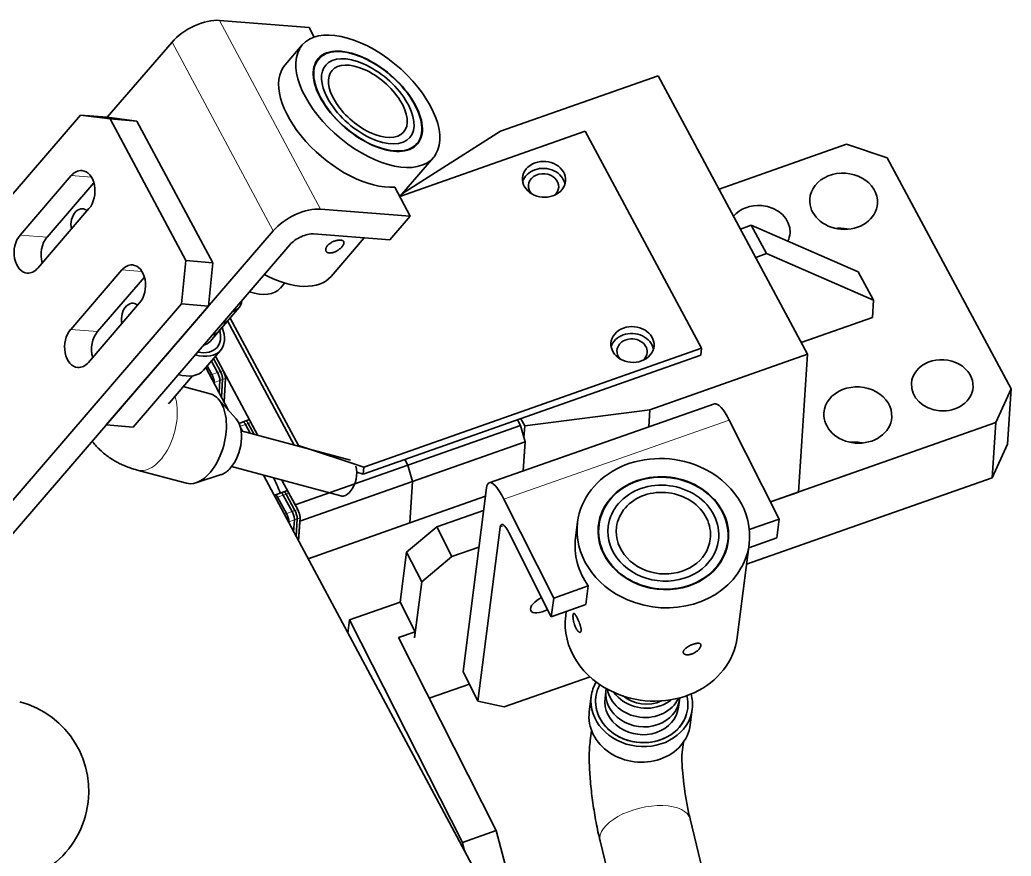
# Model space of a CAD drawing. Header units: millimetres. Extents: x 50851 to 121906, y -34238 to -12059.
# Drawn here: x 119149.28 to 119162.13, y -27251.83 to -27240.99 of the extents above; entities that cross this region are included whole.
import ezdxf

# ---------------------------------------------------------------- set-up
doc = ezdxf.new("R2010")
doc.units = ezdxf.units.MM
doc.layers.add('标注线', color=3, linetype='Continuous', lineweight=25)

# ---------------------------------------------------------------- blocks, each defined once
blk = doc.blocks.new('WWDA8SD8')
at = {"color": 7, "lineweight": 35, "ltscale": 0.364227}
for p, q in [((120993.33, -28101.52), (120978.8, -28100.38)), ((121009.71, -28132.1), (120995.18, -28130.96))]:
    blk.add_line(p, q, dxfattribs=at)
at = {"color": 7, "lineweight": 13}
for p, q in [((120978.8, -28100.38), (120995.18, -28130.96)), ((120971.13, -28103.89), (120987.51, -28134.47)), ((121061.35, -28165.16), (121024.85, -28177.94))]:
    blk.add_line(p, q, dxfattribs=at)
at = {"color": 7, "lineweight": 35, "ltscale": 0.044327}
blk.add_line((120993.33, -28101.52), (120994.16, -28103.08), dxfattribs=at)
at = {"color": 7, "lineweight": 35, "ltscale": 0.402228}
blk.add_line((120960.64, -28116.09), (120971.13, -28103.89), dxfattribs=at)
at = {"color": 7, "lineweight": 35, "ltscale": 0.10585}
blk.add_line((120989.45, -28107.57), (120992.21, -28104.36), dxfattribs=at)
at = {"color": 7, "lineweight": 35, "ltscale": 0.019311}
blk.add_line((120994.86, -28106.64), (120994.36, -28107.23), dxfattribs=at)
at = {"color": 7, "lineweight": 35}
for p, q in [((121049.87, -28109.34), (121024.34, -28118.35)), ((121049.87, -28109.34), (121074.03, -28154.45)), ((120905.33, -28174.99), (120956.28, -28115.75)), ((120961.09, -28116.36), (120973.38, -28139.3)), ((120965.45, -28116.7), (120977.73, -28139.64)), ((121038.02, -28118.34), (121008.02, -28128.92)), ((121056.85, -28153.51), (121038.02, -28118.34)), ((121080.34, -28120.43), (121059.71, -28127.71)), ((121086.95, -28122.65), (121107.02, -28160.11)), ((120987.51, -28134.47), (120960.46, -28165.93)), ((120990.21, -28136.74), (120964.81, -28166.27)), ((120921.71, -28205.57), (120972.66, -28146.33)), ((120926.07, -28205.91), (120977.02, -28146.67)), ((120991.59, -28169.26), (120980.53, -28148.61)), ((120990.88, -28169.19), (120980.12, -28149.09)), ((121056.78, -28154.63), (121002.09, -28173.92)), ((121002.16, -28172.8), (121056.85, -28153.51)), ((121048.51, -28163.46), (121074.03, -28154.45)), ((121072.6, -28176.8), (121074.03, -28154.45)), ((121058.99, -28162.52), (121022.48, -28175.3)), ((121028.23, -28166.07), (121048.51, -28163.46)), ((121104.51, -28165.54), (121068.02, -28178.41)), ((120985.91, -28174.07), (121037.34, -28270.1)), ((121103.93, -28174.48), (121064.16, -28188.51)), ((121018.25, -28205.88), (121022.04, -28176.15)), ((121024.27, -28182.48), (121020.67, -28210.69)), ((121018.16, -28233.59), (120999.88, -28197.5)), ((121023.63, -28231.66), (121007.79, -28200.39))]:
    blk.add_line(p, q, dxfattribs=at)
at = {"color": 7, "lineweight": 35, "ltscale": 0.109271}
for p, q in [((120960.64, -28116.09), (120956.28, -28115.75)), ((120977.73, -28139.64), (120973.38, -28139.3)), ((120977.02, -28146.67), (120972.66, -28146.33))]:
    blk.add_line(p, q, dxfattribs=at)
at = {"color": 7, "lineweight": 35, "ltscale": 0.121184}
blk.add_line((120961.09, -28116.36), (120956.28, -28115.75), dxfattribs=at)
at = {"color": 7, "lineweight": 35, "ltscale": 0.121182}
blk.add_line((120965.45, -28116.7), (120960.64, -28116.09), dxfattribs=at)
at = {"color": 7, "lineweight": 35, "ltscale": 0.109268}
for p, q in [((120965.45, -28116.7), (120961.09, -28116.36)), ((120964.81, -28166.27), (120960.46, -28165.93))]:
    blk.add_line(p, q, dxfattribs=at)
at = {"color": 7, "lineweight": 35, "ltscale": 0.470328}
blk.add_line((121008.45, -28128.42), (121024.34, -28118.35), dxfattribs=at)
at = {"color": 7, "lineweight": 35, "ltscale": 0.019336}
blk.add_line((121010.79, -28120.33), (121010.28, -28120.92), dxfattribs=at)
at = {"color": 7, "lineweight": 35, "ltscale": 0.174176}
blk.add_line((121080.34, -28120.43), (121086.95, -28122.65), dxfattribs=at)
at = {"color": 7, "lineweight": 35, "ltscale": 0.208227}
blk.add_line((121008.01, -28128.93), (121013.44, -28122.62), dxfattribs=at)
at = {"color": 7, "lineweight": 35, "ltscale": 0.31755}
for p, q in [((120946.52, -28135.16), (120954.8, -28125.53)), ((120965.86, -28146.17), (120957.58, -28155.8))]:
    blk.add_line(p, q, dxfattribs=at)
at = {"color": 7, "lineweight": 13, "ltscale": 0.081913}
blk.add_line((120954.8, -28125.53), (120958.07, -28125.79), dxfattribs=at)
at = {"color": 7, "lineweight": 35, "ltscale": 0.290758}
for p, q in [((120950.88, -28135.5), (120958.46, -28126.69)), ((120959.07, -28150.79), (120966.65, -28141.98))]:
    blk.add_line(p, q, dxfattribs=at)
at = {"color": 7, "lineweight": 35, "ltscale": 0.133216}
blk.add_line((121007.19, -28127.41), (121009.71, -28132.1), dxfattribs=at)
at = {"color": 7, "lineweight": 35, "ltscale": 0.002771}
blk.add_line((121008.14, -28128.88), (121008.15, -28128.77), dxfattribs=at)
at = {"color": 7, "lineweight": 35, "ltscale": 0.003774}
blk.add_line((121008.28, -28128.83), (121008.21, -28128.7), dxfattribs=at)
at = {"color": 7, "lineweight": 35, "ltscale": 0.317548}
for p, q in [((120957.67, -28130.88), (120949.39, -28140.51)), ((120954.71, -28150.45), (120962.99, -28140.82))]:
    blk.add_line(p, q, dxfattribs=at)
at = {"color": 7, "lineweight": 35, "ltscale": 0.127022}
blk.add_line((121006.39, -28135.96), (121009.71, -28132.1), dxfattribs=at)
at = {"color": 7, "lineweight": 35, "ltscale": 0.046146}
for p, q in [((121063.18, -28134.2), (121064.92, -28133.58)), ((121065.64, -28138.78), (121067.38, -28138.17))]:
    blk.add_line(p, q, dxfattribs=at)
at = {"color": 7, "lineweight": 35, "ltscale": 0.1301}
blk.add_line((121064.92, -28133.58), (121067.38, -28138.17), dxfattribs=at)
at = {"color": 7, "lineweight": 35, "ltscale": 0.472594}
blk.add_line((121082.26, -28141.12), (121064.92, -28133.58), dxfattribs=at)
at = {"color": 7, "lineweight": 13, "ltscale": 0.109267}
blk.add_line((120946.52, -28135.16), (120950.88, -28135.5), dxfattribs=at)
at = {"color": 7, "lineweight": 35, "ltscale": 0.309592}
blk.add_line((120994.05, -28134.99), (121006.39, -28135.96), dxfattribs=at)
at = {"color": 7, "lineweight": 35, "ltscale": 0.205995}
blk.add_line((120996.87, -28141.88), (121002.25, -28135.63), dxfattribs=at)
at = {"color": 7, "lineweight": 35, "ltscale": 0.472595}
blk.add_line((121067.38, -28138.17), (121084.72, -28145.7), dxfattribs=at)
at = {"color": 7, "lineweight": 35, "ltscale": 0.176725}
for p, q in [((120972.66, -28146.33), (120973.38, -28139.3)), ((120977.02, -28146.67), (120977.73, -28139.64))]:
    blk.add_line(p, q, dxfattribs=at)
at = {"color": 7, "lineweight": 13, "ltscale": 0.081916}
blk.add_line((120962.99, -28140.82), (120966.26, -28141.08), dxfattribs=at)
at = {"color": 7, "lineweight": 35, "ltscale": 0.130102}
blk.add_line((121082.26, -28141.12), (121084.72, -28145.7), dxfattribs=at)
at = {"color": 7, "lineweight": 35, "ltscale": 0.026756}
blk.add_line((120988.67, -28143.75), (120989.36, -28142.94), dxfattribs=at)
at = {"color": 7, "lineweight": 35, "ltscale": 0.12702}
blk.add_line((120978.66, -28150.78), (120981.97, -28146.93), dxfattribs=at)
at = {"color": 7, "lineweight": 35, "ltscale": 0.069966}
blk.add_line((121084.72, -28145.7), (121084.54, -28148.5), dxfattribs=at)
at = {"color": 7, "lineweight": 35, "ltscale": 0.305414}
blk.add_line((121073.02, -28152.56), (121084.54, -28148.5), dxfattribs=at)
at = {"color": 7, "lineweight": 35, "ltscale": 0.116433}
blk.add_line((120980.32, -28148.86), (120977.28, -28152.39), dxfattribs=at)
at = {"color": 7, "lineweight": 13, "ltscale": 0.109268}
blk.add_line((120954.71, -28150.45), (120959.07, -28150.79), dxfattribs=at)
at = {"color": 7, "lineweight": 35, "ltscale": 0.105848}
blk.add_line((120978.99, -28153.86), (120976.22, -28157.07), dxfattribs=at)
blk.add_line((120978.99, -28153.86), (120976.22, -28157.07), dxfattribs=at)
at = {"color": 7, "lineweight": 35, "ltscale": 0.363605}
blk.add_line((120978.17, -28154.8), (120985.04, -28167.62), dxfattribs=at)
at = {"color": 7, "lineweight": 35, "ltscale": 0.065313}
blk.add_line((120978.17, -28154.8), (120979.4, -28157.11), dxfattribs=at)
at = {"color": 7, "lineweight": 35, "ltscale": 0.027987}
blk.add_line((121056.85, -28153.51), (121056.78, -28154.63), dxfattribs=at)
at = {"color": 7, "lineweight": 35, "ltscale": 0.196087}
blk.add_line((120976.58, -28156.65), (120980.28, -28163.57), dxfattribs=at)
at = {"color": 7, "lineweight": 35, "ltscale": 0.039504}
for p, q in [((120976.84, -28156.36), (120977.58, -28157.75)), ((120977.58, -28157.75), (120976.84, -28156.36))]:
    blk.add_line(p, q, dxfattribs=at)
at = {"color": 7, "lineweight": 35, "ltscale": 0.052408}
blk.add_line((120978.49, -28157.43), (120977.5, -28155.58), dxfattribs=at)
blk.add_line((120978.49, -28157.43), (120977.5, -28155.58), dxfattribs=at)
at = {"color": 7, "lineweight": 35, "ltscale": 0.058859}
blk.add_line((120978.95, -28157.27), (120977.84, -28155.19), dxfattribs=at)
blk.add_line((120978.95, -28157.27), (120977.84, -28155.19), dxfattribs=at)
at = {"color": 7, "lineweight": 35, "ltscale": 0.144809}
blk.add_line((120970.69, -28162.36), (120974.46, -28157.96), dxfattribs=at)
at = {"color": 7, "lineweight": 13, "ltscale": 0.009232}
for p, q in [((120977.23, -28157.87), (120977.58, -28157.75)), ((120987.88, -28177.75), (120988.23, -28177.63))]:
    blk.add_line(p, q, dxfattribs=at)
at = {"color": 7, "lineweight": 13, "ltscale": 0.024164}
for p, q in [((120977.58, -28157.75), (120978.49, -28157.43)), ((120990.04, -28181.63), (120990.95, -28181.31))]:
    blk.add_line(p, q, dxfattribs=at)
at = {"color": 7, "lineweight": 13, "ltscale": 0.012083}
for p, q in [((120978.49, -28157.43), (120978.95, -28157.27)), ((120978.95, -28157.27), (120979.4, -28157.11)), ((120978.87, -28158.75), (120979.32, -28158.59)), ((120983, -28165.84), (120983.45, -28165.68)), ((120983.45, -28165.68), (120983.91, -28165.52)), ((120989.14, -28177.31), (120989.6, -28177.15)), ((120989.6, -28177.15), (120990.05, -28176.99)), ((120990.57, -28179.98), (120991.03, -28179.82)), ((120991.03, -28179.82), (120991.49, -28179.66)), ((120990.95, -28181.31), (120991.4, -28181.15))]:
    blk.add_line(p, q, dxfattribs=at)
at = {"color": 7, "lineweight": 35, "ltscale": 0.113104}
blk.add_line((120972.95, -28159.73), (120977.32, -28160.9), dxfattribs=at)
at = {"color": 7, "lineweight": 13, "ltscale": 0.001763}
for p, q in [((120977.89, -28159.1), (120977.96, -28159.07)), ((120989.97, -28181.65), (120990.04, -28181.63))]:
    blk.add_line(p, q, dxfattribs=at)
at = {"color": 7, "lineweight": 35, "ltscale": 0.003298}
for p, q in [((120977.96, -28159.07), (120977.95, -28159.2)), ((120990.04, -28181.63), (120990.03, -28181.76))]:
    blk.add_line(p, q, dxfattribs=at)
at = {"color": 7, "lineweight": 35, "ltscale": 0.003301}
blk.add_line((120977.95, -28159.2), (120977.96, -28159.07), dxfattribs=at)
at = {"color": 7, "lineweight": 13, "ltscale": 0.024167}
for p, q in [((120977.96, -28159.07), (120978.87, -28158.75)), ((120988.23, -28177.63), (120989.14, -28177.31)), ((120989.66, -28180.3), (120990.57, -28179.98))]:
    blk.add_line(p, q, dxfattribs=at)
at = {"color": 7, "lineweight": 35, "ltscale": 0.048576}
blk.add_line((120978.74, -28160.69), (120978.87, -28158.75), dxfattribs=at)
at = {"color": 7, "lineweight": 35, "ltscale": 0.048579}
blk.add_line((120978.74, -28160.69), (120978.87, -28158.75), dxfattribs=at)
at = {"color": 7, "lineweight": 35, "ltscale": 0.071215}
for p, q in [((120979.14, -28161.43), (120979.32, -28158.59)), ((120991.22, -28183.99), (120991.4, -28181.15))]:
    blk.add_line(p, q, dxfattribs=at)
at = {"color": 7, "lineweight": 35, "ltscale": 0.07122}
blk.add_line((120979.14, -28161.43), (120979.32, -28158.59), dxfattribs=at)
at = {"color": 7, "lineweight": 13, "ltscale": 0.01208}
blk.add_line((120979.32, -28158.59), (120979.78, -28158.43), dxfattribs=at)
at = {"color": 7, "lineweight": 35, "ltscale": 0.093853}
blk.add_line((120979.78, -28158.43), (120979.54, -28162.18), dxfattribs=at)
at = {"color": 7, "lineweight": 35, "ltscale": 0.14957}
blk.add_line((121107.02, -28160.11), (121104.51, -28165.54), dxfattribs=at)
at = {"color": 7, "lineweight": 35, "ltscale": 0.223892}
blk.add_line((121106.44, -28169.05), (121107.02, -28160.11), dxfattribs=at)
at = {"color": 7, "lineweight": 35, "ltscale": 0.107932}
blk.add_line((120981.51, -28164.93), (120978.62, -28161.72), dxfattribs=at)
at = {"color": 7, "lineweight": 35, "ltscale": 0.069961}
blk.add_line((121048.51, -28163.46), (121048.33, -28166.25), dxfattribs=at)
at = {"color": 7, "lineweight": 35, "ltscale": 0.017005}
blk.add_line((120981.99, -28165.68), (120982.63, -28165.45), dxfattribs=at)
at = {"color": 7, "lineweight": 13, "ltscale": 0.022306}
blk.add_line((120982.16, -28166.14), (120983, -28165.84), dxfattribs=at)
at = {"color": 7, "lineweight": 35, "ltscale": 0.01208}
blk.add_line((120982.63, -28165.45), (120983.09, -28165.29), dxfattribs=at)
at = {"color": 7, "lineweight": 35, "ltscale": 0.041043}
blk.add_line((120983.77, -28167.29), (120983, -28165.84), dxfattribs=at)
blk.add_line((120983.77, -28167.29), (120983, -28165.84), dxfattribs=at)
at = {"color": 7, "lineweight": 35, "ltscale": 0.012083}
for p, q in [((120983.09, -28165.29), (120983.54, -28165.13)), ((120988.77, -28176.92), (120989.23, -28176.76))]:
    blk.add_line(p, q, dxfattribs=at)
at = {"color": 7, "lineweight": 35, "ltscale": 0.050409}
blk.add_line((120984.41, -28167.46), (120983.45, -28165.68), dxfattribs=at)
blk.add_line((120984.41, -28167.46), (120983.45, -28165.68), dxfattribs=at)
at = {"color": 7, "lineweight": 35, "ltscale": 0.059773}
blk.add_line((120983.91, -28165.52), (120985.04, -28167.62), dxfattribs=at)
at = {"color": 7, "lineweight": 35, "ltscale": 0.483322}
for p, q in [((121009.31, -28172.47), (121027.54, -28166.04)), ((120991.82, -28181.54), (121010.06, -28175.11))]:
    blk.add_line(p, q, dxfattribs=at)
at = {"color": 7, "lineweight": 35, "ltscale": 0.026045}
blk.add_line((121027.54, -28166.04), (121027.05, -28165.12), dxfattribs=at)
at = {"color": 7, "lineweight": 35, "ltscale": 0.068748}
blk.add_line((121027.54, -28166.04), (121028.29, -28168.68), dxfattribs=at)
at = {"color": 7, "lineweight": 35, "ltscale": 0.032526}
blk.add_line((121028.23, -28166.07), (121027.61, -28164.92), dxfattribs=at)
at = {"color": 7, "lineweight": 35, "ltscale": 0.048977}
blk.add_line((121028.23, -28166.07), (121028.1, -28168.02), dxfattribs=at)
at = {"color": 7, "lineweight": 35, "ltscale": 0.449165}
blk.add_line((121069.43, -28181.21), (121061.35, -28165.16), dxfattribs=at)
at = {"color": 7, "lineweight": 35, "ltscale": 0.223894}
blk.add_line((121103.93, -28174.48), (121104.51, -28165.54), dxfattribs=at)
at = {"color": 7, "lineweight": 35, "ltscale": 0.014223}
for p, q in [((120982.24, -28166.45), (120982.51, -28166.95)), ((120982.51, -28166.95), (120982.24, -28166.45))]:
    blk.add_line(p, q, dxfattribs=at)
at = {"color": 7, "lineweight": 35, "ltscale": 0.457493}
blk.add_line((120982.32, -28166.9), (121000, -28171.63), dxfattribs=at)
at = {"color": 7, "lineweight": 35, "ltscale": 0.002939}
blk.add_line((120991.59, -28169.26), (120991.58, -28169.38), dxfattribs=at)
at = {"color": 7, "lineweight": 35, "ltscale": 0.278683}
blk.add_line((120991.59, -28169.26), (121002.16, -28172.8), dxfattribs=at)
at = {"color": 7, "lineweight": 35, "ltscale": 0.483327}
for p, q in [((121010.06, -28175.11), (121028.29, -28168.68)), ((120991.08, -28178.9), (121009.31, -28172.47))]:
    blk.add_line(p, q, dxfattribs=at)
at = {"color": 7, "lineweight": 35, "ltscale": 0.117515}
blk.add_line((121028.29, -28168.68), (121027.99, -28173.37), dxfattribs=at)
at = {"color": 7, "lineweight": 35, "ltscale": 0.149572}
blk.add_line((121106.44, -28169.05), (121103.93, -28174.48), dxfattribs=at)
at = {"color": 7, "lineweight": 35, "ltscale": 0.45749}
blk.add_line((120980.77, -28172.69), (120998.45, -28177.43), dxfattribs=at)
at = {"color": 7, "lineweight": 35, "ltscale": 0.026048}
blk.add_line((121009.31, -28172.47), (121008.82, -28171.55), dxfattribs=at)
blk.add_line((121009.31, -28172.47), (121008.82, -28171.55), dxfattribs=at)
at = {"color": 7, "lineweight": 35, "ltscale": 0.068745}
for p, q in [((121010.06, -28175.11), (121009.31, -28172.47)), ((121009.31, -28172.47), (121010.06, -28175.11))]:
    blk.add_line(p, q, dxfattribs=at)
at = {"color": 7, "lineweight": 35, "ltscale": 0.205723}
blk.add_line((120965.49, -28173.26), (120973.44, -28175.39), dxfattribs=at)
at = {"color": 7, "lineweight": 35, "ltscale": 0.107931}
blk.add_line((120979.08, -28173.99), (120974.98, -28175.32), dxfattribs=at)
at = {"color": 7, "lineweight": 35, "ltscale": 0.027559}
blk.add_line((121001.04, -28173.57), (121002.09, -28173.92), dxfattribs=at)
at = {"color": 7, "lineweight": 35, "ltscale": 0.027985}
blk.add_line((121002.16, -28172.8), (121002.09, -28173.92), dxfattribs=at)
at = {"color": 7, "lineweight": 35, "ltscale": 0.114027}
blk.add_line((120988.92, -28174.88), (120991.08, -28178.9), dxfattribs=at)
at = {"color": 7, "lineweight": 35, "ltscale": 0.16792}
for p, q in [((121009.63, -28181.82), (121010.06, -28175.11)), ((121010.06, -28175.11), (121009.63, -28181.82))]:
    blk.add_line(p, q, dxfattribs=at)
at = {"color": 7, "lineweight": 35, "ltscale": 0.005605}
blk.add_line((120987.65, -28177.32), (120987.86, -28177.24), dxfattribs=at)
at = {"color": 7, "lineweight": 35, "ltscale": 0.024167}
blk.add_line((120987.86, -28177.24), (120988.77, -28176.92), dxfattribs=at)
at = {"color": 7, "lineweight": 35, "ltscale": 0.075893}
for p, q in [((120990.57, -28179.98), (120989.14, -28177.31)), ((120990.57, -28179.98), (120989.14, -28177.31)), ((120991.03, -28179.82), (120989.6, -28177.15)), ((120991.03, -28179.82), (120989.6, -28177.15)), ((120990.05, -28176.99), (120991.49, -28179.66))]:
    blk.add_line(p, q, dxfattribs=at)
at = {"color": 7, "lineweight": 35, "ltscale": 0.012084}
blk.add_line((120989.23, -28176.76), (120989.68, -28176.6), dxfattribs=at)
at = {"color": 7, "lineweight": 35, "ltscale": 0.3246}
blk.add_line((121009.63, -28181.82), (121021.87, -28177.5), dxfattribs=at)
at = {"color": 7, "lineweight": 35, "ltscale": 0.12128}
blk.add_line((121068.02, -28178.41), (121072.6, -28176.8), dxfattribs=at)
at = {"color": 7, "lineweight": 35, "ltscale": 0.075892}
for p, q in [((120988.23, -28177.63), (120989.66, -28180.3)), ((120989.66, -28180.3), (120988.23, -28177.63))]:
    blk.add_line(p, q, dxfattribs=at)
at = {"color": 7, "lineweight": 35, "ltscale": 0.449164}
blk.add_line((121032.93, -28193.99), (121024.85, -28177.94), dxfattribs=at)
at = {"color": 7, "lineweight": 13, "ltscale": 0.009233}
blk.add_line((120989.31, -28180.43), (120989.66, -28180.3), dxfattribs=at)
at = {"color": 7, "lineweight": 35, "ltscale": 0.20054}
blk.add_line((121021.58, -28179.79), (121014.01, -28182.45), dxfattribs=at)
at = {"color": 7, "lineweight": 35, "ltscale": 0.003304}
blk.add_line((120990.03, -28181.76), (120990.04, -28181.63), dxfattribs=at)
at = {"color": 7, "lineweight": 35, "ltscale": 0.048575}
blk.add_line((120990.82, -28183.25), (120990.95, -28181.31), dxfattribs=at)
at = {"color": 7, "lineweight": 35, "ltscale": 0.048583}
blk.add_line((120990.82, -28183.25), (120990.95, -28181.31), dxfattribs=at)
at = {"color": 7, "lineweight": 35, "ltscale": 0.071222}
blk.add_line((120991.22, -28183.99), (120991.4, -28181.15), dxfattribs=at)
at = {"color": 7, "lineweight": 13, "ltscale": 0.012084}
blk.add_line((120991.4, -28181.15), (120991.86, -28180.99), dxfattribs=at)
at = {"color": 7, "lineweight": 35, "ltscale": 0.093855}
blk.add_line((120991.86, -28180.99), (120991.62, -28184.73), dxfattribs=at)
at = {"color": 7, "lineweight": 35, "ltscale": 0.079869}
blk.add_line((120991.82, -28181.54), (120991.62, -28184.73), dxfattribs=at)
at = {"color": 7, "lineweight": 35, "ltscale": 0.436327}
blk.add_line((120993.17, -28187.62), (121009.63, -28181.82), dxfattribs=at)
at = {"color": 7, "lineweight": 13, "ltscale": 0.017383}
blk.add_line((121024.93, -28182.25), (121024.27, -28182.48), dxfattribs=at)
at = {"color": 7, "lineweight": 35, "ltscale": 0.063498}
for p, q in [((121036.48, -28184.22), (121036.8, -28181.7)), ((121039.01, -28209.89), (121038.69, -28212.41)), ((121039.01, -28209.89), (121038.69, -28212.41))]:
    blk.add_line(p, q, dxfattribs=at)
at = {"color": 7, "lineweight": 35, "ltscale": 0.031286}
blk.add_line((121040.28, -28182.14), (121040.12, -28183.39), dxfattribs=at)
at = {"color": 7, "lineweight": 35, "ltscale": 0.127626}
blk.add_line((121069.43, -28181.21), (121064.61, -28182.89), dxfattribs=at)
at = {"color": 7, "lineweight": 35, "ltscale": 0.076196}
for p, q in [((121069.04, -28184.23), (121069.43, -28181.21)), ((121032.54, -28197.01), (121032.93, -28193.99))]:
    blk.add_line(p, q, dxfattribs=at)
at = {"color": 7, "lineweight": 35, "ltscale": 0.159703}
for p, q in [((121014.01, -28182.45), (121009.12, -28186.56)), ((121016.44, -28187.26), (121011.56, -28191.37))]:
    blk.add_line(p, q, dxfattribs=at)
at = {"color": 7, "lineweight": 35, "ltscale": 0.134796}
for p, q in [((121016.44, -28187.26), (121014.01, -28182.45)), ((121011.56, -28191.37), (121009.12, -28186.56))]:
    blk.add_line(p, q, dxfattribs=at)
at = {"color": 7, "lineweight": 35, "ltscale": 0.38179}
blk.add_line((121025.68, -28183.37), (121032.54, -28197.01), dxfattribs=at)
at = {"color": 7, "lineweight": 35, "ltscale": 0.031274}
blk.add_line((121061.11, -28184.8), (121060.95, -28186.04), dxfattribs=at)
at = {"color": 7, "lineweight": 35, "ltscale": 0.380985}
blk.add_line((121062.65, -28200.36), (121064.58, -28185.24), dxfattribs=at)
at = {"color": 7, "lineweight": 35, "ltscale": 0.120215}
blk.add_line((121069.04, -28184.23), (121064.51, -28185.82), dxfattribs=at)
at = {"color": 7, "lineweight": 35, "ltscale": 0.203191}
blk.add_line((121008.09, -28194.63), (121009.12, -28186.56), dxfattribs=at)
at = {"color": 7, "lineweight": 35, "ltscale": 0.115988}
blk.add_line((121020.82, -28185.72), (121016.44, -28187.26), dxfattribs=at)
at = {"color": 7, "lineweight": 35, "ltscale": 0.228591}
blk.add_line((121011.56, -28191.37), (121010.4, -28200.44), dxfattribs=at)
at = {"color": 7, "lineweight": 35, "ltscale": 0.148511}
blk.add_line((121038.53, -28192.03), (121032.93, -28193.99), dxfattribs=at)
at = {"color": 7, "lineweight": 35, "ltscale": 0.076198}
blk.add_line((121038.15, -28195.05), (121038.53, -28192.03), dxfattribs=at)
at = {"color": 7, "lineweight": 35, "ltscale": 0.217561}
blk.add_line((120999.88, -28197.5), (121008.09, -28194.63), dxfattribs=at)
at = {"color": 7, "lineweight": 35, "ltscale": 0.134749}
blk.add_line((121010.52, -28199.44), (121008.09, -28194.63), dxfattribs=at)
at = {"color": 7, "lineweight": 35, "ltscale": 0.14851}
blk.add_line((121038.15, -28195.05), (121032.54, -28197.01), dxfattribs=at)
at = {"color": 7, "lineweight": 35, "ltscale": 0.01649}
blk.add_line((121034.88, -28196.82), (121034.96, -28196.17), dxfattribs=at)
at = {"color": 7, "lineweight": 35, "ltscale": 0.054071}
blk.add_line((120999.88, -28197.5), (120999.61, -28199.65), dxfattribs=at)
at = {"color": 7, "lineweight": 35, "ltscale": 0.072165}
blk.add_line((121007.79, -28200.39), (121010.52, -28199.44), dxfattribs=at)
at = {"color": 7, "lineweight": 35, "ltscale": 0.025398}
blk.add_line((121010.52, -28199.44), (121010.39, -28200.45), dxfattribs=at)
at = {"color": 7, "lineweight": 35, "ltscale": 0.000565037}
blk.add_line((121010.4, -28200.44), (121010.39, -28200.42), dxfattribs=at)
at = {"color": 7, "lineweight": 35, "ltscale": 0.00035516}
blk.add_line((121010.39, -28200.45), (121010.4, -28200.44), dxfattribs=at)
at = {"color": 7, "lineweight": 35, "ltscale": 0.134747}
blk.add_line((121020.67, -28210.69), (121018.25, -28205.88), dxfattribs=at)
at = {"color": 7, "lineweight": 35, "ltscale": 0.172664}
blk.add_line((121012.76, -28210.21), (121019.28, -28207.93), dxfattribs=at)
at = {"color": 7, "lineweight": 35, "ltscale": 0.368119}
blk.add_line((121038.81, -28206.75), (121024.92, -28211.62), dxfattribs=at)
at = {"color": 7, "lineweight": 35, "ltscale": 0.038756}
blk.add_line((121041.43, -28208.64), (121041.24, -28210.18), dxfattribs=at)
at = {"color": 7, "lineweight": 35, "ltscale": 0.007013}
blk.add_line((121041.4, -28208.92), (121041.43, -28208.64), dxfattribs=at)
at = {"color": 7, "lineweight": 35, "ltscale": 0.108516}
blk.add_line((121020.67, -28210.69), (121024.92, -28211.62), dxfattribs=at)
at = {"color": 7, "lineweight": 35, "ltscale": 0.038739}
blk.add_line((121053.34, -28210.16), (121053.14, -28211.69), dxfattribs=at)
at = {"color": 7, "lineweight": 35, "ltscale": 0.006987}
blk.add_line((121053.3, -28210.43), (121053.34, -28210.16), dxfattribs=at)
at = {"color": 7, "lineweight": 35, "ltscale": 0.063497}
blk.add_line((121055.37, -28211.98), (121055.05, -28214.5), dxfattribs=at)
blk.add_line((121055.37, -28211.98), (121055.05, -28214.5), dxfattribs=at)
at = {"color": 7, "lineweight": 35, "ltscale": 0.040292}
blk.add_line((121038.85, -28217.04), (121039.05, -28215.44), dxfattribs=at)
at = {"color": 7, "lineweight": 35, "ltscale": 0.040263}
blk.add_line((121053.73, -28218.94), (121053.93, -28217.34), dxfattribs=at)
at = {"color": 7, "lineweight": 35, "ltscale": 0.218995}
for p, q in [((121055.01, -28229.76), (121057.09, -28238.27)), ((121040.44, -28233.32), (121042.51, -28241.83))]:
    blk.add_line(p, q, dxfattribs=at)
at = {"color": 7, "lineweight": 35, "ltscale": 0.145001}
blk.add_line((121023.63, -28231.66), (121018.16, -28233.59), dxfattribs=at)
at = {"color": 7, "lineweight": 35, "ltscale": 0.168696}
blk.add_line((121025.34, -28238.19), (121023.63, -28231.66), dxfattribs=at)
at = {"color": 7, "lineweight": 35, "ltscale": 0.035024}
blk.add_line((121018.51, -28234.94), (121018.16, -28233.59), dxfattribs=at)
at = {"color": 7, "lineweight": 35}
for points in [[(120996.83, -28136.43), (120996.71, -28136.51), (120996.6, -28136.59), (120996.54, -28136.63), (120996.49, -28136.67), (120996.44, -28136.72), (120996.4, -28136.76), (120996.32, -28136.84), (120996.25, -28136.92), (120996.19, -28137.01), (120996.14, -28137.09), (120996.12, -28137.13), (120996.09, -28137.18), (120996.08, -28137.22), (120996.06, -28137.26), (120996.04, -28137.34), (120996.03, -28137.38), (120996.02, -28137.42), (120996.01, -28137.46), (120996.01, -28137.49), (120996.01, -28137.55), (120996.02, -28137.61), (120996.03, -28137.67), (120996.05, -28137.72), (120996.07, -28137.77)], [(120996.83, -28136.43), (120996.95, -28136.36), (120997.07, -28136.29), (120997.2, -28136.23), (120997.33, -28136.18), (120997.46, -28136.13), (120997.6, -28136.09), (120997.73, -28136.06), (120997.86, -28136.03), (120997.99, -28136.01), (120998.12, -28135.99), (120998.24, -28135.99), (120998.3, -28135.99), (120998.36, -28135.99), (120998.46, -28136), (120998.55, -28136.01), (120998.6, -28136.02), (120998.64, -28136.03), (120998.68, -28136.04), (120998.72, -28136.06), (120998.77, -28136.09), (120998.82, -28136.12), (120998.86, -28136.15), (120998.88, -28136.17), (120998.9, -28136.2), (120998.92, -28136.22), (120998.93, -28136.24)], [(120998.93, -28136.24), (120998.95, -28136.28), (120998.96, -28136.33), (120998.97, -28136.37), (120998.97, -28136.42), (120998.96, -28136.48), (120998.96, -28136.51), (120998.95, -28136.54), (120998.93, -28136.61), (120998.9, -28136.68), (120998.88, -28136.73), (120998.86, -28136.77), (120998.8, -28136.85), (120998.74, -28136.94), (120998.67, -28137.03), (120998.6, -28137.11), (120998.55, -28137.17), (120998.5, -28137.22), (120998.38, -28137.32), (120998.27, -28137.42), (120998.14, -28137.52)], [(120996.07, -28137.77), (120996.1, -28137.82), (120996.13, -28137.86), (120996.17, -28137.9), (120996.21, -28137.94), (120996.26, -28137.97), (120996.29, -28137.98), (120996.33, -28138), (120996.36, -28138.02), (120996.4, -28138.03), (120996.47, -28138.05), (120996.56, -28138.07), (120996.64, -28138.07), (120996.73, -28138.08), (120996.82, -28138.07), (120996.91, -28138.06), (120996.97, -28138.05), (120997.03, -28138.04), (120997.15, -28138.01), (120997.27, -28137.98), (120997.39, -28137.93), (120997.52, -28137.88), (120997.65, -28137.82), (120997.78, -28137.75), (120997.9, -28137.68), (120998.02, -28137.6), (120998.14, -28137.52)], [(120977.96, -28159.07), (120977.96, -28159.01), (120977.95, -28158.93), (120977.94, -28158.85), (120977.94, -28158.79), (120977.92, -28158.72), (120977.89, -28158.58), (120977.85, -28158.43), (120977.8, -28158.27), (120977.75, -28158.12), (120977.69, -28157.97), (120977.62, -28157.83), (120977.58, -28157.75)], [(120978.87, -28158.75), (120978.87, -28158.69), (120978.86, -28158.61), (120978.86, -28158.53), (120978.85, -28158.47), (120978.84, -28158.4), (120978.8, -28158.26), (120978.76, -28158.11), (120978.72, -28157.95), (120978.66, -28157.8), (120978.6, -28157.65), (120978.54, -28157.51), (120978.49, -28157.43)], [(120978.87, -28158.75), (120978.87, -28158.69), (120978.86, -28158.61), (120978.86, -28158.53), (120978.85, -28158.47), (120978.84, -28158.4), (120978.8, -28158.26), (120978.76, -28158.11), (120978.72, -28157.95), (120978.66, -28157.8), (120978.6, -28157.65), (120978.54, -28157.51), (120978.49, -28157.43)], [(120979.32, -28158.59), (120979.32, -28158.53), (120979.32, -28158.45), (120979.31, -28158.37), (120979.3, -28158.31), (120979.29, -28158.24), (120979.26, -28158.1), (120979.22, -28157.94), (120979.17, -28157.79), (120979.12, -28157.64), (120979.06, -28157.49), (120978.99, -28157.35), (120978.95, -28157.27)], [(120979.32, -28158.59), (120979.32, -28158.53), (120979.32, -28158.45), (120979.31, -28158.37), (120979.3, -28158.31), (120979.29, -28158.24), (120979.26, -28158.1), (120979.22, -28157.94), (120979.17, -28157.79), (120979.12, -28157.64), (120979.06, -28157.49), (120978.99, -28157.35), (120978.95, -28157.27)], [(120979.78, -28158.43), (120979.78, -28158.39), (120979.78, -28158.35), (120979.77, -28158.25), (120979.76, -28158.16), (120979.74, -28158.05), (120979.72, -28157.95), (120979.69, -28157.84), (120979.67, -28157.76), (120979.64, -28157.68), (120979.59, -28157.53), (120979.53, -28157.38), (120979.47, -28157.24), (120979.44, -28157.17), (120979.4, -28157.11)], [(120983, -28165.84), (120982.96, -28165.78), (120982.93, -28165.72), (120982.89, -28165.65), (120982.84, -28165.6), (120982.8, -28165.55), (120982.78, -28165.52), (120982.75, -28165.5), (120982.73, -28165.48), (120982.71, -28165.47), (120982.69, -28165.46), (120982.66, -28165.45), (120982.64, -28165.45), (120982.63, -28165.45)], [(120983, -28165.84), (120982.96, -28165.78), (120982.93, -28165.72), (120982.89, -28165.65), (120982.84, -28165.6), (120982.8, -28165.55), (120982.78, -28165.52), (120982.75, -28165.5), (120982.73, -28165.48), (120982.71, -28165.47), (120982.69, -28165.46), (120982.66, -28165.45), (120982.64, -28165.45), (120982.63, -28165.45)], [(120983.45, -28165.68), (120983.42, -28165.62), (120983.39, -28165.56), (120983.34, -28165.49), (120983.3, -28165.43), (120983.26, -28165.38), (120983.23, -28165.36), (120983.21, -28165.34), (120983.19, -28165.32), (120983.17, -28165.31), (120983.14, -28165.3), (120983.12, -28165.29), (120983.1, -28165.29), (120983.09, -28165.29)], [(120983.45, -28165.68), (120983.42, -28165.62), (120983.39, -28165.56), (120983.34, -28165.49), (120983.3, -28165.43), (120983.26, -28165.38), (120983.23, -28165.36), (120983.21, -28165.34), (120983.19, -28165.32), (120983.17, -28165.31), (120983.14, -28165.3), (120983.12, -28165.29), (120983.1, -28165.29), (120983.09, -28165.29)], [(120983.91, -28165.52), (120983.85, -28165.41), (120983.82, -28165.36), (120983.79, -28165.32), (120983.74, -28165.26), (120983.7, -28165.21), (120983.66, -28165.17), (120983.63, -28165.15), (120983.61, -28165.14), (120983.6, -28165.13), (120983.58, -28165.13), (120983.56, -28165.13), (120983.54, -28165.13)], [(120958.18, -28168.58), (120958.31, -28168.74), (120958.44, -28168.9), (120958.58, -28169.06), (120958.72, -28169.22), (120958.86, -28169.38), (120959, -28169.53), (120959.15, -28169.68), (120959.3, -28169.83), (120959.45, -28169.98), (120959.64, -28170.15), (120959.87, -28170.36), (120960.05, -28170.51), (120960.23, -28170.66), (120960.41, -28170.8), (120960.59, -28170.93), (120960.77, -28171.07), (120960.96, -28171.2), (120961.15, -28171.33), (120961.35, -28171.46), (120961.51, -28171.56), (120961.67, -28171.66), (120961.83, -28171.75), (120962, -28171.85), (120962.17, -28171.94), (120962.34, -28172.03), (120962.51, -28172.12), (120962.68, -28172.21), (120962.86, -28172.29), (120963.03, -28172.38), (120963.21, -28172.46), (120963.39, -28172.53), (120963.58, -28172.61), (120963.77, -28172.69), (120963.96, -28172.77), (120964.16, -28172.84), (120964.35, -28172.91), (120964.55, -28172.98), (120964.75, -28173.04), (120964.95, -28173.1), (120965.22, -28173.18), (120965.49, -28173.26)], [(120988.23, -28177.63), (120988.2, -28177.57), (120988.16, -28177.51), (120988.12, -28177.44), (120988.07, -28177.39), (120988.03, -28177.34), (120988.01, -28177.31), (120987.98, -28177.29), (120987.96, -28177.27), (120987.95, -28177.26), (120987.92, -28177.25), (120987.9, -28177.24), (120987.87, -28177.24), (120987.86, -28177.24)], [(120989.14, -28177.31), (120989.11, -28177.25), (120989.07, -28177.19), (120989.03, -28177.12), (120988.99, -28177.06), (120988.94, -28177.01), (120988.92, -28176.99), (120988.9, -28176.97), (120988.88, -28176.95), (120988.86, -28176.94), (120988.83, -28176.93), (120988.81, -28176.92), (120988.78, -28176.92), (120988.77, -28176.92)], [(120989.14, -28177.31), (120989.11, -28177.25), (120989.07, -28177.19), (120989.03, -28177.12), (120988.99, -28177.06), (120988.94, -28177.01), (120988.92, -28176.99), (120988.9, -28176.97), (120988.88, -28176.95), (120988.86, -28176.94), (120988.83, -28176.93), (120988.81, -28176.92), (120988.78, -28176.92), (120988.77, -28176.92)], [(120989.6, -28177.15), (120989.56, -28177.09), (120989.53, -28177.03), (120989.48, -28176.96), (120989.44, -28176.9), (120989.4, -28176.85), (120989.38, -28176.83), (120989.35, -28176.81), (120989.33, -28176.79), (120989.31, -28176.78), (120989.29, -28176.77), (120989.26, -28176.76), (120989.24, -28176.76), (120989.23, -28176.76)], [(120989.6, -28177.15), (120989.56, -28177.09), (120989.53, -28177.03), (120989.48, -28176.96), (120989.44, -28176.9), (120989.4, -28176.85), (120989.38, -28176.83), (120989.35, -28176.81), (120989.33, -28176.79), (120989.31, -28176.78), (120989.29, -28176.77), (120989.26, -28176.76), (120989.24, -28176.76), (120989.23, -28176.76)], [(120990.05, -28176.99), (120989.99, -28176.88), (120989.96, -28176.83), (120989.93, -28176.78), (120989.89, -28176.73), (120989.85, -28176.68), (120989.8, -28176.64), (120989.77, -28176.62), (120989.75, -28176.61), (120989.74, -28176.6), (120989.72, -28176.6), (120989.7, -28176.6), (120989.68, -28176.6)], [(120990.04, -28181.63), (120990.04, -28181.56), (120990.03, -28181.49), (120990.03, -28181.41), (120990.02, -28181.34), (120990, -28181.28), (120989.97, -28181.13), (120989.93, -28180.98), (120989.88, -28180.83), (120989.83, -28180.68), (120989.77, -28180.53), (120989.7, -28180.39), (120989.66, -28180.3)], [(120990.95, -28181.31), (120990.95, -28181.24), (120990.95, -28181.17), (120990.94, -28181.09), (120990.93, -28181.02), (120990.92, -28180.96), (120990.89, -28180.81), (120990.84, -28180.66), (120990.8, -28180.51), (120990.74, -28180.35), (120990.68, -28180.21), (120990.62, -28180.07), (120990.57, -28179.98)], [(120990.95, -28181.31), (120990.95, -28181.24), (120990.95, -28181.17), (120990.94, -28181.09), (120990.93, -28181.02), (120990.92, -28180.96), (120990.89, -28180.81), (120990.84, -28180.66), (120990.8, -28180.51), (120990.74, -28180.35), (120990.68, -28180.21), (120990.62, -28180.07), (120990.57, -28179.98)], [(120991.4, -28181.15), (120991.4, -28181.08), (120991.4, -28181.01), (120991.39, -28180.93), (120991.38, -28180.86), (120991.37, -28180.79), (120991.34, -28180.65), (120991.3, -28180.5), (120991.25, -28180.35), (120991.2, -28180.19), (120991.14, -28180.04), (120991.07, -28179.91), (120991.03, -28179.82)], [(120991.4, -28181.15), (120991.4, -28181.08), (120991.4, -28181.01), (120991.39, -28180.93), (120991.38, -28180.86), (120991.37, -28180.79), (120991.34, -28180.65), (120991.3, -28180.5), (120991.25, -28180.35), (120991.2, -28180.19), (120991.14, -28180.04), (120991.07, -28179.91), (120991.03, -28179.82)], [(120991.86, -28180.99), (120991.86, -28180.94), (120991.86, -28180.9), (120991.85, -28180.81), (120991.84, -28180.71), (120991.82, -28180.61), (120991.8, -28180.5), (120991.77, -28180.39), (120991.75, -28180.31), (120991.72, -28180.23), (120991.67, -28180.08), (120991.61, -28179.94), (120991.55, -28179.8), (120991.52, -28179.73), (120991.49, -28179.66)], [(121036.16, -28196.47), (121036.15, -28196.48), (121036.14, -28196.48), (121036.12, -28196.5), (121036.1, -28196.53), (121036.09, -28196.56), (121036.08, -28196.58), (121036.08, -28196.62), (121036.07, -28196.66), (121036.06, -28196.74), (121036.05, -28196.79), (121036.05, -28196.85), (121036.05, -28196.92), (121036.05, -28197), (121036.06, -28197.15), (121036.08, -28197.31), (121036.1, -28197.48)], [(121037.27, -28198.54), (121037.24, -28198.44), (121037.21, -28198.34), (121037.17, -28198.23), (121037.13, -28198.11), (121037.05, -28197.9), (121036.96, -28197.69), (121036.86, -28197.48), (121036.77, -28197.28), (121036.67, -28197.09), (121036.62, -28196.99), (121036.57, -28196.9), (121036.52, -28196.82), (121036.48, -28196.75), (121036.43, -28196.69), (121036.39, -28196.62), (121036.36, -28196.59), (121036.33, -28196.55), (121036.3, -28196.53), (121036.28, -28196.51), (121036.25, -28196.49), (121036.23, -28196.48), (121036.21, -28196.47), (121036.18, -28196.47), (121036.16, -28196.47)], [(121037.23, -28199.53), (121037.22, -28199.54), (121037.2, -28199.54), (121037.18, -28199.54), (121037.16, -28199.54), (121037.12, -28199.53), (121037.08, -28199.51), (121037.03, -28199.49), (121037, -28199.47), (121036.98, -28199.45), (121036.92, -28199.4), (121036.86, -28199.34), (121036.82, -28199.3), (121036.78, -28199.26), (121036.75, -28199.21), (121036.71, -28199.15), (121036.64, -28199.04), (121036.57, -28198.92), (121036.5, -28198.79), (121036.45, -28198.68), (121036.4, -28198.57), (121036.36, -28198.45), (121036.32, -28198.36), (121036.29, -28198.26), (121036.24, -28198.08), (121036.21, -28197.98), (121036.18, -28197.88), (121036.16, -28197.78), (121036.14, -28197.67), (121036.1, -28197.48)], [(121037.27, -28198.54), (121037.29, -28198.63), (121037.31, -28198.72), (121037.33, -28198.8), (121037.35, -28198.88), (121037.36, -28198.98), (121037.37, -28199.08), (121037.38, -28199.17), (121037.37, -28199.26), (121037.37, -28199.3), (121037.37, -28199.33), (121037.36, -28199.37), (121037.35, -28199.4), (121037.34, -28199.42), (121037.33, -28199.45), (121037.32, -28199.47), (121037.3, -28199.48), (121037.28, -28199.5), (121037.26, -28199.52), (121037.23, -28199.53)], [(121056.69, -28201.42), (121056.67, -28201.4), (121056.64, -28201.38), (121056.6, -28201.36), (121056.57, -28201.35), (121056.54, -28201.34), (121056.48, -28201.32), (121056.42, -28201.31), (121056.35, -28201.31), (121056.28, -28201.31), (121056.22, -28201.31), (121056.16, -28201.32), (121056.07, -28201.33), (121055.97, -28201.34), (121055.87, -28201.36), (121055.8, -28201.38), (121055.72, -28201.4), (121055.57, -28201.45), (121055.41, -28201.5), (121055.25, -28201.57), (121055.09, -28201.63), (121054.94, -28201.71), (121054.79, -28201.79), (121054.64, -28201.88), (121054.57, -28201.92), (121054.51, -28201.97), (121054.42, -28202.03), (121054.34, -28202.09), (121054.26, -28202.16), (121054.18, -28202.24), (121054.11, -28202.31), (121054.08, -28202.35), (121054.05, -28202.39), (121054.02, -28202.43), (121054, -28202.47), (121053.96, -28202.54), (121053.95, -28202.57), (121053.94, -28202.6), (121053.93, -28202.64), (121053.92, -28202.67), (121053.91, -28202.72), (121053.91, -28202.77), (121053.92, -28202.82), (121053.93, -28202.86), (121053.95, -28202.91)], [(121054.01, -28202.99), (121054.03, -28203.01), (121054.05, -28203.03), (121054.08, -28203.05), (121054.11, -28203.07), (121054.17, -28203.1), (121054.23, -28203.13), (121054.3, -28203.15), (121054.38, -28203.16), (121054.42, -28203.17), (121054.47, -28203.18), (121054.52, -28203.18), (121054.58, -28203.18), (121054.69, -28203.18), (121054.8, -28203.17), (121054.91, -28203.15), (121055.02, -28203.13), (121055.13, -28203.1), (121055.24, -28203.07), (121055.36, -28203.03), (121055.43, -28203), (121055.5, -28202.97), (121055.57, -28202.94), (121055.63, -28202.9), (121055.77, -28202.83), (121055.9, -28202.75), (121056.01, -28202.67), (121056.12, -28202.59), (121056.22, -28202.51), (121056.32, -28202.42), (121056.41, -28202.33), (121056.49, -28202.24), (121056.56, -28202.15), (121056.62, -28202.06), (121056.67, -28201.98), (121056.7, -28201.93), (121056.72, -28201.89), (121056.73, -28201.85), (121056.75, -28201.81), (121056.77, -28201.75), (121056.78, -28201.69), (121056.78, -28201.63), (121056.78, -28201.6), (121056.77, -28201.58), (121056.77, -28201.55), (121056.76, -28201.53), (121056.75, -28201.5)], [(121038.85, -28217.04), (121038.81, -28217.38), (121038.78, -28217.71), (121038.75, -28218.05), (121038.73, -28218.38), (121038.72, -28218.71), (121038.7, -28219.05), (121038.7, -28219.38), (121038.69, -28219.72), (121038.7, -28220.17), (121038.7, -28220.62), (121038.72, -28221.11), (121038.73, -28221.47), (121038.75, -28221.83), (121038.77, -28222.19), (121038.79, -28222.56), (121038.82, -28222.93), (121038.84, -28223.3), (121038.88, -28223.68), (121038.91, -28224.06), (121038.95, -28224.45), (121038.99, -28224.83), (121039.03, -28225.22), (121039.07, -28225.61), (121039.12, -28226.01), (121039.17, -28226.4), (121039.22, -28226.79), (121039.28, -28227.19), (121039.34, -28227.59), (121039.39, -28227.98), (121039.46, -28228.38), (121039.52, -28228.77), (121039.59, -28229.16), (121039.65, -28229.55), (121039.72, -28229.94), (121039.8, -28230.33), (121039.87, -28230.72), (121039.95, -28231.1), (121040.02, -28231.48), (121040.1, -28231.85), (121040.18, -28232.22), (121040.27, -28232.59), (121040.35, -28232.96), (121040.44, -28233.32)], [(121053.73, -28218.94), (121053.72, -28218.99), (121053.72, -28219.1), (121053.71, -28219.21), (121053.7, -28219.32), (121053.7, -28219.46), (121053.7, -28219.62), (121053.69, -28219.91), (121053.7, -28220.16), (121053.7, -28220.44), (121053.72, -28220.83), (121053.73, -28221.07), (121053.74, -28221.31), (121053.76, -28221.57), (121053.78, -28221.84), (121053.82, -28222.39), (121053.87, -28222.96), (121053.94, -28223.55), (121054.01, -28224.16), (121054.09, -28224.78), (121054.17, -28225.4), (121054.27, -28226.02), (121054.37, -28226.64), (121054.48, -28227.24), (121054.59, -28227.84), (121054.71, -28228.42), (121054.83, -28228.98), (121054.95, -28229.51), (121055.01, -28229.76)]]:
    blk.add_lwpolyline(points, dxfattribs=at)
for centre, radius, start, end in [((120995.25, -28106.97), 4, 139.3294, 149.8526), ((121079.18, -28140.67), 6.61, 85.1482, 95.2546), ((121079.18, -28140.66), 6.6, 77.4092, 85.1689), ((120971.66, -28163.22), 1.3, 138.3962, 146.5372), ((121081.47, -28175.31), 6.61, 85.1482, 95.2546), ((121081.48, -28175.3), 6.6, 77.4092, 85.1689), ((121054.12, -28183.9), 10.55, 331.6886, 352.6574), ((121056.51, -28201.62), 0.266, 26.7802, 46.5783), ((121054.27, -28202.74), 0.365, 206.9481, 223.6793), ((120942.64, -28225.3), 15, 347.6842, 75.1554), ((120942.64, -28225.3), 15, 255.1554, 347.6842)]:
    blk.add_arc(centre, radius, start, end, dxfattribs=at)
for centre, major_axis, ratio, start_param, end_param in [((120975.49, -28104.23), (-5.29, -2.83), 0.497707, 3.801783, 5.372581), ((121002.83, -28113.49), (10.61, -9.13), 0.531915, 0.098351, 3.141593), ((121002.83, -28113.49), (10.61, -9.13), 0.531915, 3.239944, 6.283186), ((121002.83, -28113.49), (-8.04, 6.91), 0.531915, 5.153258, 6.283185), ((121002.83, -28113.49), (-7.96, 6.85), 0.531915, 3.141639, 6.283232), ((121002.83, -28113.49), (-8.04, 6.91), 0.531915, 0, 3.141593), ((121002.83, -28113.49), (-7.96, 6.85), 0.531915, 0.000047, 2.347974), ((121002.83, -28113.49), (6.82, -5.87), 0.531915, 6.283185, 9.424778), ((121002.83, -28113.49), (-5.8, 4.99), 0.531915, 3.141514, 6.283107), ((121002.83, -28113.49), (-8.04, 6.91), 0.531915, 3.141593, 5.153258), ((121000.06, -28116.7), (10.61, -9.13), 0.531915, 3.141621, 5.798255), ((121002.83, -28113.49), (6.82, -5.87), 0.531915, 3.141593, 4.084111), ((121002.83, -28113.49), (-5.8, 4.99), 0.531915, 6.283107, 8.318515), ((121002.83, -28113.49), (6.82, -5.87), 0.531915, 4.084111, 6.283185), ((121002.83, -28113.49), (-5.8, 4.99), 0.531915, 2.03533, 3.141514), ((121002.83, -28113.49), (-7.96, 6.85), 0.531915, 2.347974, 3.141639), ((121002.83, -28113.49), (10.61, -9.13), 0.531915, 0.000001, 0.098351), ((121031.36, -28126.14), (3.49, -0.22), 0.828673, 2.046027, 3.141544), ((121031.29, -28127.26), (-3.49, 0.22), 0.828673, 3.335799, 5.18762), ((121031.36, -28126.14), (-3.49, 0.22), 0.828673, 3.141544, 5.18762), ((120956.24, -28128.21), (0.27, 3.49), 0.685094, 0.000118, 0.752187), ((120956.24, -28128.21), (0.27, 3.49), 0.685094, 3.89378, 6.283303), ((121031.36, -28126.14), (3.49, -0.22), 0.828673, 3.141544, 5.18762), ((121031.29, -28127.26), (-3.49, 0.22), 0.828673, 5.18762, 6.088979), ((121031.29, -28127.26), (-2.45, 0.16), 0.828673, 4.687619, 6.28329), ((121031.29, -28127.26), (-2.45, 0.16), 0.828673, 3.141697, 4.687619), ((121079.88, -28129.69), (5.49, -0.35), 0.828673, 0.000103, 3.141696), ((121031.29, -28127.26), (-2.45, 0.16), 0.828673, 0.000104, 0.719601), ((121031.36, -28126.14), (-3.49, 0.22), 0.828673, 2.046027, 3.141544), ((121031.29, -28127.26), (-2.45, 0.16), 0.828673, 2.422279, 3.141697), ((121079.88, -28129.69), (5.49, -0.35), 0.828673, 3.141696, 4.687619), ((120956.45, -28133.36), (-0.19, -2.45), 0.685094, 3.141708, 4.463619), ((120956.45, -28133.36), (-0.19, -2.45), 0.685094, 2.679855, 3.141708), ((120991.87, -28134.82), (-5.29, -2.83), 0.497707, 3.801783, 5.372581), ((121066.21, -28134.51), (-4.99, 0.32), 0.828673, 4.687619, 5.743387), ((121066.21, -28134.51), (-4.99, 0.32), 0.828673, 3.141697, 4.687619), ((121079.88, -28129.69), (5.49, -0.35), 0.828673, 4.687619, 6.283289), ((120956.45, -28133.36), (-0.19, -2.45), 0.685094, 4.463619, 5.107702), ((120947.95, -28137.84), (0.27, 3.49), 0.685094, 0.752187, 3.14171), ((120952.31, -28138.18), (-0.27, -3.49), 0.685094, 3.89378, 5.21665), ((120992.39, -28136.91), (-2.64, -1.42), 0.497707, 3.801783, 5.372581), ((121066.21, -28134.51), (-4.99, 0.32), 0.828673, 2.810751, 3.141697), ((120947.95, -28137.84), (0.27, 3.49), 0.685094, 3.14171, 3.89378), ((120964.43, -28143.5), (0.27, 3.49), 0.685094, 0.000118, 0.752187), ((120964.43, -28143.5), (0.27, 3.49), 0.685094, 3.89378, 6.283303), ((120986.26, -28132.75), (10.61, -9.13), 0.531915, 5.124006, 6.283186), ((120981.84, -28137.88), (6.82, -5.87), 0.531915, 5.384151, 6.283185), ((120964.64, -28148.66), (-0.19, -2.45), 0.685094, 3.141708, 4.463619), ((120964.64, -28148.66), (-0.19, -2.45), 0.685094, 2.679855, 3.141708), ((120977.42, -28143.02), (4.55, -3.91), 0.531915, 5.916579, 6.283185), ((120977.42, -28143.02), (4.55, -3.91), 0.531915, 6.283185, 6.649791), ((120964.64, -28148.66), (-0.19, -2.45), 0.685094, 4.463619, 5.107702), ((120972.73, -28148.48), (-6.25, 5.38), 0.531915, 3.14157, 3.898049), ((120972.73, -28148.48), (-6.25, 5.38), 0.531915, 3.14157, 3.898049), ((120975.77, -28144.95), (-4.55, 3.91), 0.531915, 2.774994, 3.14171), ((121045.69, -28152.9), (3.49, -0.22), 0.828673, 2.046027, 3.141544), ((121045.69, -28152.9), (-3.49, 0.22), 0.828673, 3.141544, 5.18762), ((120956.14, -28153.13), (0.27, 3.49), 0.685094, 0.752187, 3.14171), ((120960.5, -28153.47), (-0.27, -3.49), 0.685094, 3.89378, 5.21665), ((120974.11, -28146.87), (4.55, -3.91), 0.531915, 5.916581, 6.283185), ((120972.73, -28148.48), (-5.69, 4.89), 0.531915, 3.14157, 3.785095), ((120972.73, -28148.48), (5.69, -4.89), 0.531915, 6.283162, 6.926688), ((121045.62, -28154.02), (-3.49, 0.22), 0.828673, 5.18762, 6.088979), ((121045.62, -28154.02), (3.49, -0.22), 0.828673, 0.194206, 2.046027), ((120972.73, -28148.48), (-5.69, 4.89), 0.531915, 2.414097, 3.14157), ((120972.73, -28148.48), (5.69, -4.89), 0.531915, 5.55569, 6.283162), ((120972.73, -28148.48), (-5.69, 4.89), 0.531915, 2.414097, 3.14157), ((120972.73, -28148.48), (4.55, -3.91), 0.531915, 5.916588, 6.283303), ((121045.69, -28152.9), (3.49, -0.22), 0.828673, 3.141544, 5.18762), ((121045.62, -28154.02), (-2.45, 0.16), 0.828673, 3.141697, 6.28329), ((121045.69, -28152.9), (-3.49, 0.22), 0.828673, 2.046027, 3.141544), ((120972.73, -28148.48), (-6.25, 5.38), 0.531915, 2.317125, 3.14157), ((120972.73, -28148.48), (-6.25, 5.38), 0.531915, 2.317125, 3.14157), ((121045.62, -28154.02), (-2.45, 0.16), 0.828673, 0.000104, 0.719601), ((121045.62, -28154.02), (-2.45, 0.16), 0.828673, 2.422279, 3.141697), ((120956.14, -28153.13), (0.27, 3.49), 0.685094, 3.14171, 3.89378), ((121095.85, -28159.51), (4.99, -0.32), 0.828673, 0.000093, 3.141686), ((120969.97, -28151.69), (6.25, -5.38), 0.531915, 5.458718, 6.283162), ((120969.97, -28151.69), (6.25, -5.38), 0.531915, 5.458718, 6.283162), ((120977.55, -28158.31), (0.333, -0.943), 0.256102, 0.540866, 2.111662), ((121082.18, -28164.33), (5.49, -0.35), 0.828673, 0.000103, 3.141696), ((121095.85, -28159.51), (4.99, -0.32), 0.828673, 3.141686, 4.687619), ((121095.85, -28159.51), (4.99, -0.32), 0.828673, 4.687619, 6.283278), ((120975.38, -28168.14), (1.94, 7.24), 0.568195, 5.930679, 6.283136), ((120975.38, -28168.14), (1.94, 7.24), 0.568195, 3.494111, 5.930679), ((121060.97, -28168.18), (-1.98, 5.66), 0.255031, 5.184025, 6.283126), ((121082.18, -28164.33), (5.49, -0.35), 0.828673, 3.141696, 4.687619), ((121082.18, -28164.33), (5.49, -0.35), 0.828673, 4.687619, 6.283289), ((120979.35, -28169.21), (1.29, 4.83), 0.568195, 4.009539, 5.930679), ((121050.69, -28183.47), (13.89, -1.77), 0.861369, 1.252597, 3.141639), ((120999.22, -28174.53), (-0.78, -2.9), 0.568195, 0.867946, 2.438742), ((121050.69, -28183.47), (13.89, -1.77), 0.861369, 0.000047, 1.252597), ((120979.35, -28169.21), (1.29, 4.83), 0.568195, 3.494111, 4.009539), ((121050.69, -28183.47), (-10.51, 1.34), 0.861369, 3.141489, 6.283082), ((121050.69, -28183.47), (-10.42, 1.33), 0.861369, 3.141567, 6.28316), ((120975.38, -28168.14), (1.94, 7.24), 0.568195, 3.141544, 3.494111), ((120987.51, -28177.25), (1.5, -4.24), 0.256102, 1.545982, 2.179294), ((121024.47, -28180.96), (-1.98, 5.66), 0.255031, 6.283126, 6.754822), ((121024.47, -28180.96), (-1.98, 5.66), 0.255031, 5.184025, 6.283126), ((121050.69, -28183.47), (8.93, -1.14), 0.861369, 6.283156, 8.37995), ((120988.19, -28178.19), (0.333, -0.943), 0.256102, 2.111662, 3.141593), ((120999.22, -28174.53), (-0.78, -2.9), 0.568195, 6.283136, 7.151131), ((121050.69, -28183.47), (8.93, -1.14), 0.861369, 2.096765, 3.141564), ((121050.69, -28183.47), (-7.59, 0.97), 0.861369, 3.141629, 6.283222), ((120989.63, -28180.86), (0.333, -0.943), 0.256102, 0.540866, 2.111662), ((121025.48, -28184.88), (-0.99, 2.83), 0.255031, 6.283126, 6.754822), ((121025.48, -28184.88), (-0.99, 2.83), 0.255031, 5.184025, 6.283126), ((121050.69, -28183.47), (13.89, -1.77), 0.861369, 3.141639, 4.39419), ((121050.69, -28183.47), (-10.51, 1.34), 0.861369, 0.024319, 3.141489), ((121050.69, -28183.47), (-10.42, 1.33), 0.861369, 6.28316, 8.19503), ((121050.69, -28183.47), (-10.51, 1.34), 0.861369, 6.283082, 6.307504), ((121050.69, -28183.47), (8.93, -1.14), 0.861369, 3.141564, 6.283156), ((121050.69, -28183.47), (-7.59, 0.97), 0.861369, 0.000037, 1.599201), ((121050.37, -28185.99), (13.89, -1.77), 0.861369, 3.141581, 3.810909), ((121050.69, -28183.47), (-7.59, 0.97), 0.861369, 1.599201, 3.141629), ((121050.69, -28183.47), (-10.42, 1.33), 0.861369, 1.911844, 3.141567), ((121050.69, -28183.47), (13.89, -1.77), 0.861369, 4.39419, 5.964986), ((121031.41, -28194.9), (2.2, 1.11), 0.439321, 2.283899, 3.14167), ((121031.41, -28194.9), (2.2, 1.11), 0.439321, 1.544834, 2.283899), ((121031.41, -28194.9), (2.2, 1.11), 0.439321, 3.14167, 4.738476), ((121048.76, -28198.59), (13.89, -1.77), 0.861369, 3.141639, 4.39419), ((121048.76, -28198.59), (13.89, -1.77), 0.861369, 4.39419, 6.283232), ((121047.19, -28210.94), (-8.18, 1.04), 0.861369, 5.937318, 6.283259), ((121047.19, -28210.94), (-8.18, 1.04), 0.861369, 5.937318, 6.283259), ((121047.19, -28210.94), (-7.44, 0.95), 0.861369, 5.959133, 6.283259), ((121047.19, -28210.94), (7.44, -0.95), 0.861369, 2.817541, 3.141666), ((121047.19, -28210.94), (-7.44, 0.95), 0.861369, 5.959133, 6.283259), ((121047.35, -28209.68), (5.95, -0.76), 0.861369, 3.141691, 5.238357), ((121047.54, -28208.16), (-5.95, 0.76), 0.861369, 0.259099, 2.882497), ((121047.74, -28206.65), (5.95, -0.76), 0.861369, 3.818978, 5.238357), ((121047.19, -28210.94), (-8.18, 1.04), 0.861369, 3.141666, 3.487462), ((121047.19, -28210.94), (-8.18, 1.04), 0.861369, 3.141666, 3.487462), ((121047.19, -28210.94), (-8.18, 1.04), 0.861369, 0.000074, 3.141666), ((121047.19, -28210.94), (-8.18, 1.04), 0.861369, 0.000074, 3.141666), ((121047.19, -28210.94), (-7.44, 0.95), 0.861369, 0.000074, 3.141666), ((121047.19, -28210.94), (7.44, -0.95), 0.861369, 3.141666, 6.283259), ((121047.19, -28210.94), (-7.44, 0.95), 0.861369, 0.000074, 3.141666), ((121047.19, -28210.94), (5.95, -0.76), 0.861369, 3.141666, 6.283259), ((121047.74, -28206.65), (5.21, -0.66), 0.861369, 4.071321, 5.353457), ((121047.35, -28209.68), (5.95, -0.76), 0.861369, 5.238357, 6.283284), ((121047.74, -28206.65), (5.95, -0.76), 0.861369, 5.238357, 5.6058), ((121047.19, -28210.94), (-7.44, 0.95), 0.861369, 3.141666, 3.465647), ((121047.19, -28210.94), (7.44, -0.95), 0.861369, 0.000074, 0.324054), ((121047.19, -28210.94), (-7.44, 0.95), 0.861369, 3.141666, 3.465647), ((121046.87, -28213.46), (8.18, -1.04), 0.861369, 3.141666, 6.283259), ((121046.87, -28213.46), (8.18, -1.04), 0.861369, 3.141666, 6.283259)]:
    blk.add_ellipse(centre, major_axis=major_axis, ratio=ratio, start_param=start_param, end_param=end_param, dxfattribs=at)
at = {"color": 7, "lineweight": 13}
for centre, major_axis, ratio, start_param, end_param in [((120967.43, -28166.01), (-1.94, -7.24), 0.568195, 6.283136, 8.704966), ((121047.72, -28231.54), (-7.29, -1.78), 0.482352, 3.141523, 6.283116)]:
    blk.add_ellipse(centre, major_axis=major_axis, ratio=ratio, start_param=start_param, end_param=end_param, dxfattribs=at)

msp = doc.modelspace()

# ---------------------------------------------------------------- block references
at = {"layer": '标注线', "xscale": 0.07999999998719431, "yscale": 0.08000000000174623, "zscale": 0.08000000000000002}
msp.add_blockref('WWDA8SD8', (109473.565, -24992.966), dxfattribs=at)

doc.saveas('drawing.dxf')
